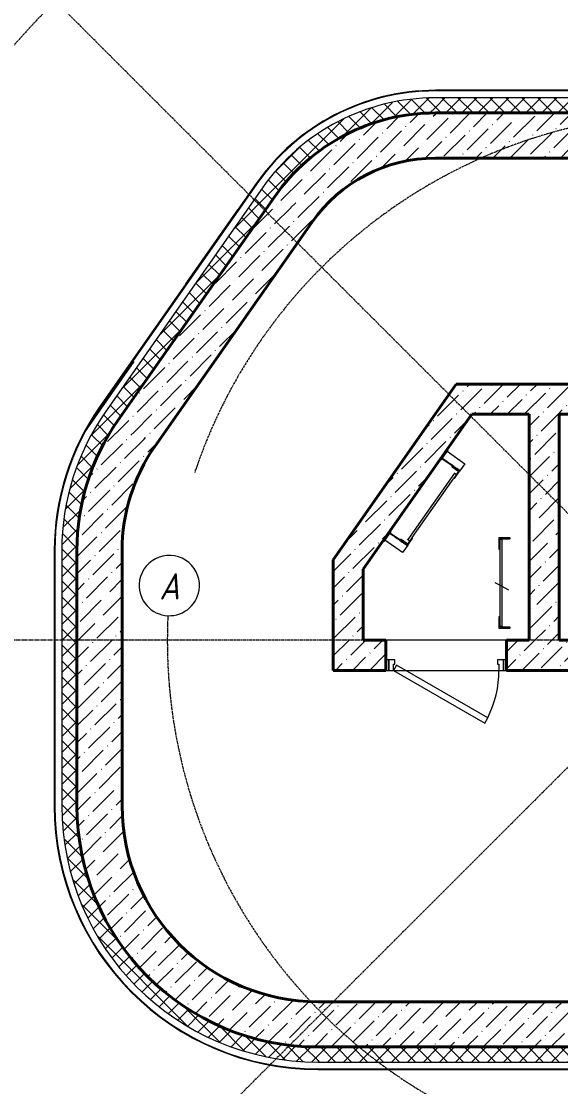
# Model space of a CAD drawing. Header units: millimetres. Extents: x 223 to 163467, y -12002 to 99672.
# Drawn here: x 82144 to 85722, y 16134 to 23206 of the extents above; entities that cross this region are included whole.
import ezdxf

# ---------------------------------------------------------------- set-up
doc = ezdxf.new("R2010")
doc.units = ezdxf.units.MM
for name, pattern in [('ADSK_Линия сетки', [21, 12, -3, 3, -3]), ('Сверху_2_', [3.96875, 2.38125, -1.5875]), ('Скрытая', [7.14375, 4.7625, -2.38125])]:
    doc.linetypes.add(name, pattern=pattern)
for name, color, linetype, lineweight in [('A-ANNO-NOTE', 7, 'Continuous', 9), ('A-AREA', 7, 'Continuous', 9), ('A-DETL-GENF', 7, 'Continuous', 9), ('A-DOOR', 7, 'Continuous', 9), ('A-DOOR-FRAM', 7, 'Continuous', 15), ('A-GENM', 7, 'Continuous', 9), ('A-WALL', 7, 'Continuous', 9), ('A-WALL-PATT', 7, 'Continuous', 18), ('I-WALL', 7, 'Continuous', 9), ('S-BEAM', 7, 'Continuous', 9), ('S-FSTN', 7, 'Continuous', 9), ('S-GRID', 7, 'Continuous', 9), ('S-GRID-IDEN', 7, 'Continuous', 9)]:
    doc.layers.add(name, color=color, linetype=linetype, lineweight=lineweight)
doc.layers.add('A-DETL', color=7, linetype='Continuous', lineweight=9, true_color=0x00a600)
doc.styles.add('GOST Common_I', font='ARIALN.TTF', dxfattribs={"height": 175})
pattern_1 = [(45, (0, 0), (42.0948, 154.348), [198.437, -39.687, 1.676, -38.011])]
pattern_2 = [(45, (85793.174, 18975.266), (-53.033, 53.033), []), (135, (85793.174, 18975.266), (-53.033, -53.033), [])]

# ---------------------------------------------------------------- blocks, each defined once
blk = doc.blocks.new('Дверь-Проем - 2200_h_х800-2164585-1 этаж')
at = {"layer": 'A-DETL-GENF', "linetype": 'Сверху_2_', "lineweight": 20}
for p, q in [((391.8, 100), (-408.2, 100)), ((-408.2, -100), (391.8, -100))]:
    blk.add_line(p, q, dxfattribs=at)
at = {"layer": 'A-DETL-GENF', "lineweight": 40}
for p, q in [((-408.2, 100), (-408.2, -100)), ((391.8, -100), (391.8, 100))]:
    blk.add_line(p, q, dxfattribs=at)
blk = doc.blocks.new('Уголок _ГОСТ 8509-93_ Балки - L 60x5-2403592-1 этаж')
at = {"layer": 'S-BEAM', "lineweight": 20}
for p, q in [((-1133.2, 789.8), (-1134.7, 787.6)), ((-1134.7, 787.6), (-1085.6, 753.2)), ((-1092.5, 764.2), (-1130, 790.4)), ((-1085.6, 753.2), (-1051.1, 802.3)), ((-1056.6, 803.3), (-1082.8, 765.9)), ((-1051.1, 802.3), (-1053.4, 803.9))]:
    blk.add_line(p, q, dxfattribs=at)
for centre, radius, start, end in [((-1131.3, 788.5), 2.3, 55, 145), ((-1054.7, 802), 2.3, 55, 145), ((-1088.5, 769.9), 7, 235, 325)]:
    blk.add_arc(centre, radius, start, end, dxfattribs=at)
blk = doc.blocks.new('Уголок _ГОСТ 8509-93_ Балки - L 60x5-2400494-1 этаж')
at = {"layer": 'S-BEAM', "lineweight": 20}
for p, q in [((-75, 16.6), (-75, -43.4)), ((69, 16.6), (-15, 16.6)), ((-75, -43.4), (69, -43.4))]:
    blk.add_line(p, q, dxfattribs=at)
at = {"layer": 'S-BEAM', "linetype": 'Скрытая', "lineweight": 20}
blk.add_line((69, 11.6), (-75, 11.6), dxfattribs=at)
blk = doc.blocks.new('ARM_пластина _опорная с 1 отв__ - ARM_пластина-2401404-1 этаж')
at = {"layer": 'S-FSTN', "lineweight": 20}
for p, q in [((-1243.7, 778.4), (-1248.6, 781.9)), ((-1197.8, 844), (-1243.7, 778.4)), ((-1202.7, 847.4), (-1197.8, 844))]:
    blk.add_line(p, q, dxfattribs=at)
blk = doc.blocks.new('Уголок _ГОСТ 8509-93_ Балки - L 60x5-2403593-1 этаж')
at = {"layer": 'S-BEAM', "lineweight": 20}
for p, q in [((-790.6, 1279.1), (-792.1, 1276.9)), ((-791.5, 1273.7), (-754.1, 1247.5)), ((-741.4, 1244.7), (-790.6, 1279.1)), ((-752.4, 1237.7), (-778.6, 1200.3)), ((-775.8, 1195.5), (-741.4, 1244.7)), ((-778, 1197.1), (-775.8, 1195.5))]:
    blk.add_line(p, q, dxfattribs=at)
for centre, radius, start, end in [((-790.2, 1275.6), 2.3, 145, 235), ((-758.1, 1241.7), 7, 325, 55), ((-776.7, 1199), 2.3, 145, 235)]:
    blk.add_arc(centre, radius, start, end, dxfattribs=at)
blk = doc.blocks.new('Уголок _ГОСТ 8509-93_ Балки - L 60x5-2401834-1 этаж')
at = {"layer": 'S-BEAM', "lineweight": 20}
for p, q in [((-75, 43.4), (-75, -16.6)), ((69, 43.4), (-75, 43.4)), ((-15, -16.6), (69, -16.6))]:
    blk.add_line(p, q, dxfattribs=at)
at = {"layer": 'S-BEAM', "linetype": 'Скрытая', "lineweight": 20}
blk.add_line((69, -11.6), (-75, -11.6), dxfattribs=at)
blk = doc.blocks.new('ARM_пластина _опорная с 1 отв__ - ARM_пластина-2401833-1 этаж')
at = {"layer": 'S-FSTN', "lineweight": 20}
for p, q in [((-819.2, 1384.6), (-865.1, 1319.1)), ((-824.1, 1388.1), (-819.2, 1384.6)), ((-865.1, 1319.1), (-870, 1322.5))]:
    blk.add_line(p, q, dxfattribs=at)
blk = doc.blocks.new('Круг _ГОСТ 2590-88_ Балки - r_ 16-2403175-1 этаж')
at = {"layer": 'S-BEAM', "lineweight": 20}
for p, q in [((270, 8), (-270, 8)), ((-242.3, -8), (242.3, -8))]:
    blk.add_line(p, q, dxfattribs=at)
at = {"layer": 'S-BEAM', "lineweight": 20, "flags": 128}
for points in [[(-270, -8), (-270, -7.7), (-270, -6.9), (-270, -5.7), (-270, -4), (-270, -2.1), (-270, 0), (-270, 2.1), (-270, 4), (-270, 5.7), (-270, 6.9), (-270, 7.7), (-270, 8)], [(270, 8), (270, 7.7), (270, 6.9), (270, 5.7), (270, 4), (270, 2.1), (270, 0), (270, -2.1), (270, -4), (270, -5.7), (270, -6.9), (270, -7.7), (270, -8)]]:
    blk.add_lwpolyline(points, dxfattribs=at)
blk = doc.blocks.new('КДП Вышка - КР_rvt-1-1 этаж')
at = {"layer": 'A-WALL-PATT', "lineweight": 20}
h = blk.add_hatch(dxfattribs=at)
h.set_pattern_fill('FP_1', color=256, style=0, pattern_type=2)
h.set_pattern_definition(pattern_1)
h.paths.add_polyline_path([(-1721.5, 2896), (-1655.8, 2979.9), (-1581.5, 3056.4), (-1499.5, 3124.5), (-1410.7, 3183.5), (-1316.2, 3232.8), (-1216.9, 3271.6), (-1114.1, 3299.7), (-1008.8, 3316.7), (-902.4, 3322.4), (-902.4, 3622.4), (-1027, 3616.4), (-1150.4, 3598.5), (-1271.6, 3568.9), (-1389.4, 3527.7), (-1502.6, 3475.5), (-1610.4, 3412.7), (-1711.6, 3339.8), (-1805.4, 3257.5), (-1890.9, 3166.7), (-1967.3, 3068), (-1903, 3023.1)], flags=0)
h = blk.add_hatch(dxfattribs=at)
h.set_pattern_fill('FP_1', color=256, style=0, pattern_type=2)
h.set_pattern_definition(pattern_1)
h.paths.add_polyline_path([(2502.8, 3322.4), (2541.4, 3322.4), (2541.4, 3622.4), (1569.5, 3622.4), (1569.5, 3322.4), (2419.7, 3322.4)], flags=0)
h.paths.add_polyline_path([(69.5, 3322.4), (69.5, 3622.4), (-902.4, 3622.4), (-902.4, 3322.4), (-573, 3322.4)], flags=0)
h = blk.add_hatch(dxfattribs=at)
h.set_pattern_fill('FP_1', color=256, style=0, pattern_type=2)
h.set_pattern_definition(pattern_1)
h.paths.add_polyline_path([(-2763.5, 1407.9), (-1721.5, 2896), (-1967.3, 3068), (-3009.2, 1580)], flags=0)
h = blk.add_hatch(dxfattribs=at)
h.set_pattern_fill('FP_1', color=256, style=0, pattern_type=2)
h.set_pattern_definition(pattern_1)
h.paths.add_polyline_path([(2419.7, 1622.4), (2543.2, 1622.4), (2403.2, 1822.4), (-764.2, 1822.4), (-904.2, 1622.4), (2299, 1622.4)], flags=0)
h = blk.add_hatch(dxfattribs=at)
h.set_pattern_fill('FP_1', color=256, style=0, pattern_type=2)
h.set_pattern_definition(pattern_1)
h.paths.add_polyline_path([(-2980.5, 719.6), (-2974.3, 841.6), (-2955.7, 962.3), (-2925, 1080.4), (-2882.4, 1194.9), (-2828.4, 1304.4), (-2763.5, 1407.9), (-3009.2, 1580), (-3079.5, 1469.6), (-3140, 1353.5), (-3190, 1232.6), (-3229.4, 1107.8), (-3257.7, 980.1), (-3274.8, 850.3), (-3280.5, 719.6), (-3233.1, 719.6)], flags=0)
h = blk.add_hatch(dxfattribs=at)
h.set_pattern_fill('FP_1', color=256, style=0, pattern_type=2)
h.set_pattern_definition(pattern_1)
h.paths.add_polyline_path([(-1580.5, 307.8), (-660.1, 1622.4), (-904.2, 1622.4), (-1580.5, 656.5)], flags=0)
h = blk.add_hatch(dxfattribs=at)
h.set_pattern_fill('FP_1', color=256, style=0, pattern_type=2)
h.set_pattern_definition(pattern_1)
h.paths.add_polyline_path([(-80.5, 122.4), (-80.5, 1622.4), (-280.5, 1622.4), (-280.5, 122.4)], flags=0)
h = blk.add_hatch(dxfattribs=at)
h.set_pattern_fill('FP_1', color=256, style=0, pattern_type=2)
h.set_pattern_definition(pattern_1)
h.paths.add_polyline_path([(-3233.1, -977.6), (-2980.5, -977.6), (-2980.5, 719.6), (-3280.5, 719.6), (-3280.5, -977.6)], flags=0)
h = blk.add_hatch(dxfattribs=at)
h.set_pattern_fill('FP_1', color=256, style=0, pattern_type=2)
h.set_pattern_definition(pattern_1)
h.paths.add_polyline_path([(-1580.5, 122.4), (-1380.5, 122.4), (-1380.5, 593.5), (-1580.5, 307.8)], flags=0)
h = blk.add_hatch(dxfattribs=at)
h.set_pattern_fill('FP_1', color=256, style=0, pattern_type=2)
h.set_pattern_definition(pattern_1)
h.paths.add_polyline_path([(3219.5, -77.6), (3219.5, 122.4), (1569.5, 122.4), (1569.5, -77.6), (2752.2, -77.6)], flags=0)
h.paths.add_polyline_path([(69.5, -77.6), (69.5, 122.4), (-430.5, 122.4), (-430.5, -77.6)], flags=0)
h.paths.add_polyline_path([(-1230.5, -77.6), (-1230.5, 122.4), (-1580.5, 122.4), (-1580.5, -77.6)], flags=0)
h = blk.add_hatch(dxfattribs=at)
h.set_pattern_fill('FP_1', color=256, style=0, pattern_type=2)
h.set_pattern_definition(pattern_1)
h.paths.add_polyline_path([(-1680.5, -2577.6), (-1680.5, -2277.6), (-1807.9, -2271.3), (-1934.1, -2252.6), (-2057.9, -2221.6), (-2178, -2178.7), (-2293.3, -2124.1), (-2402.7, -2058.5), (-2505.2, -1982.5), (-2599.7, -1896.8), (-2685.4, -1802.3), (-2761.4, -1699.9), (-2827, -1590.4), (-2881.5, -1475.1), (-2924.5, -1355), (-2955.5, -1231.2), (-2974.2, -1105), (-2980.5, -977.6), (-3280.5, -977.6), (-3274.4, -1117.1), (-3256.2, -1255.4), (-3226, -1391.7), (-3184, -1524.8), (-3130.6, -1653.8), (-3066.1, -1777.6), (-2991.1, -1895.3), (-2906.2, -2006.1), (-2811.9, -2109), (-2709, -2203.3), (-2598.2, -2288.3), (-2480.5, -2363.3), (-2356.7, -2427.7), (-2227.7, -2481.1), (-2094.6, -2523.1), (-1958.3, -2553.3), (-1820, -2571.5)], flags=0)
h = blk.add_hatch(dxfattribs=at)
h.set_pattern_fill('FP_1', color=256, style=0, pattern_type=2)
h.set_pattern_definition(pattern_1)
h.paths.add_polyline_path([(4919.5, -2577.6), (4919.5, -2277.6), (-1680.5, -2277.6), (-1680.5, -2577.6), (4747.3, -2577.6)], flags=0)
at = {"layer": 'I-WALL', "lineweight": 40}
for p, q in [((69.5, 3622.4), (-902.4, 3622.4)), ((-902.4, 3322.4), (69.5, 3322.4)), ((-1967.3, 3068), (-3009.2, 1580)), ((-2763.5, 1407.9), (-1721.5, 2896)), ((-764.2, 1822.4), (-904.2, 1622.4)), ((2403.2, 1822.4), (-764.2, 1822.4)), ((-904.2, 1622.4), (-1580.5, 656.5)), ((-1380.5, 593.5), (-660.1, 1622.4)), ((-660.1, 1622.4), (-280.5, 1622.4)), ((-280.5, 1622.4), (-280.5, 122.4)), ((-80.5, 1622.4), (1719.5, 1622.4)), ((-80.5, 122.4), (-80.5, 1622.4)), ((-3280.5, 719.6), (-3280.5, -977.6)), ((-2980.5, -977.6), (-2980.5, 719.6)), ((-1580.5, 656.5), (-1580.5, 307.8)), ((-1380.5, 122.4), (-1380.5, 593.5)), ((-1580.5, 307.8), (-1580.5, 122.4)), ((-1580.5, 122.4), (-1580.5, -77.6)), ((-1230.5, 122.4), (-1380.5, 122.4)), ((-280.5, 122.4), (-430.5, 122.4)), ((69.5, 122.4), (-80.5, 122.4)), ((-1580.5, -77.6), (-1230.5, -77.6)), ((-430.5, -77.6), (69.5, -77.6)), ((4619.5, -2277.6), (-1680.5, -2277.6)), ((-1680.5, -2577.6), (4919.5, -2577.6))]:
    blk.add_line(p, q, dxfattribs=at)
for centre, radius, start, end in [((-902.4, 2322.4), 1300, 90, 145), ((-902.4, 2322.4), 1000, 90, 145), ((-1780.5, 719.6), 1500, 145, 180), ((-1780.5, 719.6), 1200, 145, 180), ((-1680.5, -977.6), 1600, 180, 270), ((-1680.5, -977.6), 1300, 180, 270)]:
    blk.add_arc(centre, radius, start, end, dxfattribs=at)
at = {"lineweight": 20}
for name, p in [('ARM_пластина _опорная с 1 отв__ - ARM_пластина-2401833-1 этаж', (0, 0)), ('Уголок _ГОСТ 8509-93_ Балки - L 60x5-2403593-1 этаж', (0, 0)), ('ARM_пластина _опорная с 1 отв__ - ARM_пластина-2401404-1 этаж', (0, 0)), ('Уголок _ГОСТ 8509-93_ Балки - L 60x5-2403592-1 этаж', (0, 0)), ('Дверь-Проем - 2200_h_х800-2164585-1 этаж', (-822.3, 22.4))]:
    blk.add_blockref(name, p, dxfattribs=at)
at = {"lineweight": 20, "extrusion": (0, 0, -1)}
for name, p, rotation in [('Уголок _ГОСТ 8509-93_ Балки - L 60x5-2401834-1 этаж', (793.3, 1301.3), 34.99999999999983), ('Уголок _ГОСТ 8509-93_ Балки - L 60x5-2400494-1 этаж', (1156.5, 782.6), 34.99999999999995)]:
    blk.add_blockref(name, p, dxfattribs=dict(at, rotation=rotation))
at = {"lineweight": 20, "rotation": 55.00000000000012}
blk.add_blockref('Круг _ГОСТ 2590-88_ Балки - r_ 16-2403175-1 этаж', (-924.1, 1006.4), dxfattribs=at)
blk = doc.blocks.new('уголок поручень2 - уголок поручень2-1084613-1 этаж')
at = {"layer": 'A-GENM', "lineweight": 18}
for p, q in [((-480.5, 802.4), (-480.5, 727.4)), ((-405.5, 802.4), (-480.5, 802.4)), ((-465.5, 796.4), (-408.5, 796.4)), ((-405.5, 799.4), (-405.5, 802.4)), ((-480.5, 727.4), (-477.5, 727.4))]:
    blk.add_line(p, q, dxfattribs=at)
for centre, radius, start, end in [((-465.5, 787.4), 9, 90, 144.64466), ((-408.5, 799.4), 3, 270, 360), ((-477.5, 730.4), 3, 270, 0)]:
    blk.add_arc(centre, radius, start, end, dxfattribs=at)
blk = doc.blocks.new('уголок поручень2 - уголок поручень2-1098904-1 этаж')
at = {"layer": 'A-GENM', "lineweight": 18}
for p, q in [((-480.5, 277.4), (-480.5, 202.4)), ((-477.5, 277.4), (-480.5, 277.4)), ((-480.5, 202.4), (-405.5, 202.4)), ((-408.5, 208.4), (-465.5, 208.4)), ((-405.5, 202.4), (-405.5, 205.4))]:
    blk.add_line(p, q, dxfattribs=at)
for centre, radius, start, end in [((-477.5, 274.4), 3, 0, 90), ((-465.5, 217.4), 9, 215.35534, 270), ((-408.5, 205.4), 3, 0, 90)]:
    blk.add_arc(centre, radius, start, end, dxfattribs=at)
blk = doc.blocks.new('вл_стержень2 - вл_стержень2-1085751-1 этаж')
at = {"layer": 'A-GENM'}
for p, q in [((-474.5, 792.4), (-474.5, 212.4)), ((-474.5, 792.4), (-466.5, 792.4)), ((-466.5, 792.4), (-458.5, 792.4)), ((-458.5, 212.4), (-458.5, 792.4)), ((-466.5, 212.4), (-474.5, 212.4)), ((-458.5, 212.4), (-466.5, 212.4))]:
    blk.add_line(p, q, dxfattribs=at)
blk = doc.blocks.new('1709 КДП Вышка Наруж_ лестница_rvt-1-1 этаж')
at = {"lineweight": 9}
for name in ['уголок поручень2 - уголок поручень2-1084613-1 этаж', 'вл_стержень2 - вл_стержень2-1085751-1 этаж', 'уголок поручень2 - уголок поручень2-1098904-1 этаж']:
    blk.add_blockref(name, (0, 0), dxfattribs=at)
blk = doc.blocks.new('AC_Дверь_Однопольная_Стальная_ГОСТ31173-2003 - ДГВ КЛН 2070-760 М2-789730-1 этаж')
at = {"layer": 'A-DOOR', "lineweight": 15}
for p, q in [((-256.2, 450), (-276.2, 415.4)), ((350, 100), (-256.2, 450)), ((-276.2, 415.4), (330, 65.4)), ((330, 65.4), (350, 100))]:
    blk.add_line(p, q, dxfattribs=at)
at = {"layer": 'A-DOOR', "lineweight": 18}
for p, q in [((-380, 100), (-400, 100)), ((-400, 100), (-400, 30)), ((-380, 30), (-380, 100)), ((400, 100), (380, 100)), ((380, 100), (380, 30)), ((400, 30), (400, 100)), ((-400, 30), (-380, 30)), ((380, 30), (400, 30))]:
    blk.add_line(p, q, dxfattribs=at)
at = {"layer": 'A-DOOR'}
blk.add_arc((350, 100), 700, 153.28341, 180, dxfattribs=at)
at = {"layer": 'A-DOOR-FRAM'}
for p, q in [((-350, 100), (-380, 100)), ((-380, 100), (-380, 30)), ((-350, 60), (-350, 100)), ((380, 100), (350, 100)), ((350, 100), (350, 60)), ((380, 30), (380, 100)), ((-380, 30), (-340, 30)), ((-340, 60), (-350, 60)), ((-340, 30), (-340, 60)), ((350, 60), (340, 60)), ((340, 60), (340, 30)), ((340, 30), (380, 30))]:
    blk.add_line(p, q, dxfattribs=at)
blk = doc.blocks.new('Ось сетки - D8-489723-1 этаж')
at = {"layer": 'S-GRID-IDEN'}
for start, end in [(360, 180), (180, 360)]:
    blk.add_arc((0, 0), 4, start, end, dxfattribs=at)
blk = doc.blocks.new('оси')
at = {"layer": 'S-GRID', "linetype": 'ADSK_Линия сетки'}
for q in [(80374.1, 25336.2), (77921.9, 19097.7), (80436.2, 12921.1)]:
    blk.add_line((86612.7, 19097.7), q, dxfattribs=at)
for radius, start, end in [(6000, 192.09621, 182.95219), (3500, 177.33151, 161.43745)]:
    blk.add_arc((86612.7, 19097.7), radius, start, end, dxfattribs=at)
at = {"layer": 'S-GRID-IDEN', "xscale": 49.99999999999998, "yscale": 49.99999999999998, "zscale": 49.99999999999998, "rotation": 357.3315052165576}
blk.add_blockref('Ось сетки - D8-489723-1 этаж', (83125.8, 19460.4), dxfattribs=at)
at = {"layer": 'S-GRID-IDEN', "insert": (83059.4, 19542.9), "char_height": 175, "width": 180.38, "attachment_point": 1, "style": 'GOST Common_I'}
blk.add_mtext('\\fGOST Common|b0|i1|c204|p34|;\\W.9;А', dxfattribs=at)

msp = doc.modelspace()

# ---------------------------------------------------------------- hatches: boundary and pattern name
at = {"layer": 'A-WALL-PATT', "lineweight": 15}
h = msp.add_hatch(dxfattribs=at)
h.set_pattern_fill('FP_12', color=256, style=0, pattern_type=2)
h.set_pattern_definition(pattern_2)
h.paths.add_polyline_path([(83825.9, 22043.3), (83902.3, 22141.9), (83987.7, 22232.8), (84081.5, 22315), (84182.8, 22387.9), (84290.5, 22450.8), (84403.8, 22503), (84521.6, 22544.1), (84642.8, 22573.8), (84766.2, 22591.7), (84890.8, 22597.7), (84890.8, 22697.7), (84768.8, 22692.3), (84647.7, 22676.4), (84528.5, 22650), (84412, 22613.2), (84299.1, 22566.5), (84190.8, 22510.1), (84087.8, 22444.5), (83990.9, 22370.1), (83900.9, 22287.6), (83818.3, 22197.6), (83744, 22100.7)], flags=0)
h = msp.add_hatch(dxfattribs=at)
h.set_pattern_fill('FP_12', color=256, style=0, pattern_type=2)
h.set_pattern_definition(pattern_2)
h.paths.add_polyline_path([(88334.5, 22597.7), (88334.5, 22697.7), (87362.7, 22697.7), (87362.7, 22597.7), (87880.3, 22597.7)], flags=0)
h.paths.add_polyline_path([(85862.7, 22597.7), (85862.7, 22697.7), (84890.8, 22697.7), (84890.8, 22597.7), (85220.2, 22597.7)], flags=0)
h = msp.add_hatch(dxfattribs=at)
h.set_pattern_fill('FP_12', color=256, style=0, pattern_type=2)
h.set_pattern_definition(pattern_2)
h.paths.add_polyline_path([(82783.9, 20555.2), (83825.9, 22043.3), (83744, 22100.7), (82702, 20612.6)], flags=0)
h = msp.add_hatch(dxfattribs=at)
h.set_pattern_fill('FP_12', color=256, style=0, pattern_type=2)
h.set_pattern_definition(pattern_2)
h.paths.add_polyline_path([(82512.7, 19694.9), (82518.4, 19825.6), (82535.5, 19955.3), (82563.8, 20083.1), (82603.1, 20207.9), (82653.2, 20328.8), (82713.6, 20444.9), (82783.9, 20555.2), (82702, 20612.6), (82627, 20494.9), (82560.1, 20365), (82509.2, 20242.1), (82467.2, 20109), (82437, 19972.7), (82418.8, 19834.3), (82412.7, 19694.9)], flags=0)
h = msp.add_hatch(dxfattribs=at)
h.set_pattern_fill('FP_12', color=256, style=0, pattern_type=2)
h.set_pattern_definition(pattern_2)
h.paths.add_polyline_path([(82512.7, 17997.7), (82512.7, 19694.9), (82412.7, 19694.9), (82412.7, 17997.7)], flags=0)
h = msp.add_hatch(dxfattribs=at)
h.set_pattern_fill('FP_12', color=256, style=0, pattern_type=2)
h.set_pattern_definition(pattern_2)
h.paths.add_polyline_path([(84112.7, 16297.7), (84112.7, 16397.7), (83973.2, 16403.7), (83834.8, 16422), (83698.6, 16452.2), (83565.4, 16494.1), (83436.5, 16547.6), (83312.7, 16612), (83194.9, 16687), (83084.2, 16772), (82981.3, 16866.3), (82887, 16969.2), (82802, 17079.9), (82727, 17197.7), (82662.6, 17321.5), (82609.2, 17450.4), (82567.2, 17583.5), (82537, 17719.8), (82518.8, 17858.2), (82512.7, 17997.7), (82412.7, 17997.7), (82418.5, 17857.3), (82435.9, 17717.8), (82464.7, 17580.3), (82504.8, 17445.7), (82555.9, 17314.8), (82617.6, 17188.5), (82689.5, 17067.8), (82771.1, 16953.5), (82861.9, 16846.3), (82961.3, 16746.9), (83068.5, 16656.1), (83182.9, 16574.5), (83303.6, 16502.6), (83429.8, 16440.8), (83560.7, 16389.8), (83695.3, 16349.7), (83832.9, 16320.8), (83972.3, 16303.5)], flags=0)
h = msp.add_hatch(dxfattribs=at)
h.set_pattern_fill('FP_12', color=256, style=0, pattern_type=2)
h.set_pattern_definition(pattern_2)
h.paths.add_polyline_path([(90857.7, 16297.7), (90857.7, 16397.7), (84112.7, 16397.7), (84112.7, 16297.7), (90540.5, 16297.7)], flags=0)

# ---------------------------------------------------------------- linework, layer by layer
at = {"layer": 'A-ANNO-NOTE', "lineweight": 15}
for q in [(85287.4, 19479.6), (85375.1, 19431.5)]:
    msp.add_line((85331.2, 19455.6), q, dxfattribs=at)
at = {"layer": 'A-AREA', "lineweight": 15}
for centre, radius, start, end in [((84890.8, 21297.7), 1000, 98.65794, 103.04377), ((84890.8, 21297.7), 1000, 90, 96.51784), ((84890.8, 21297.7), 1000, 112.26307, 116.14067), ((84890.8, 21297.7), 1000, 105.58423, 109.58204), ((84890.8, 21297.7), 1000, 118.85933, 122.73693), ((84890.8, 21297.7), 1000, 125.41796, 129.41577), ((84890.8, 21297.7), 1000, 131.95623, 136.34206), ((84890.8, 21297.7), 1000, 138.48216, 145), ((84112.7, 17997.7), 1300, 180, 186.0571), ((84112.7, 17997.7), 1300, 188.03619, 192.12569), ((84112.7, 17997.7), 1300, 194.46508, 198.21323), ((84112.7, 17997.7), 1300, 200.66426, 204.33574), ((84112.7, 17997.7), 1300, 206.78677, 210.53492), ((84112.7, 17997.7), 1300, 212.87431, 216.96381), ((84112.7, 17997.7), 1300, 218.9429, 231.0571), ((84112.7, 17997.7), 1300, 233.03619, 237.12569), ((84112.7, 17997.7), 1300, 239.46508, 243.21323), ((84112.7, 17997.7), 1300, 245.66426, 249.33574), ((84112.7, 17997.7), 1300, 251.78677, 255.53492), ((84112.7, 17997.7), 1300, 257.87431, 261.96381), ((84112.7, 17997.7), 1300, 263.9429, 270)]:
    msp.add_arc(centre, radius, start, end, dxfattribs=at)
at = {"layer": 'A-DETL', "color": 7, "lineweight": 15}
for p, q in [((85017.5, 22747.7), (85617.5, 22747.7)), ((83235.8, 21462.1), (83580, 21953.6)), ((82549, 20456.5), (82893.1, 20948)), ((82366.7, 18099), (82366.7, 18699))]:
    msp.add_line(p, q, dxfattribs=at)
at = {"layer": 'A-WALL', "lineweight": 15}
for p, q in [((85862.7, 22743.7), (84890.8, 22743.7)), ((85862.7, 22697.7), (84890.8, 22697.7)), ((83706.3, 22127), (82664.3, 20639)), ((83744, 22100.7), (82702, 20612.6)), ((82366.7, 19694.9), (82366.7, 17997.7)), ((82412.7, 19694.9), (82412.7, 17997.7)), ((84112.7, 16297.7), (90857.7, 16297.7)), ((84112.7, 16251.7), (90857.7, 16251.7))]:
    msp.add_line(p, q, dxfattribs=at)
for centre, radius, start, end in [((84890.8, 21297.7), 1446, 90, 145), ((84890.8, 21297.7), 1400, 90, 145), ((84012.7, 19694.9), 1646, 145, 180), ((84012.7, 19694.9), 1600, 145, 180), ((84112.7, 17997.7), 1746, 180, 270), ((84112.7, 17997.7), 1700, 180, 270)]:
    msp.add_arc(centre, radius, start, end, dxfattribs=at)
at = {"layer": 'I-WALL', "lineweight": 15}
for p, q in [((85862.7, 22747.7), (84890.8, 22747.7)), ((84890.8, 22597.7), (85862.7, 22597.7)), ((83703, 22129.3), (82661.1, 20641.3)), ((82783.9, 20555.2), (83825.9, 22043.3)), ((82362.7, 19694.9), (82362.7, 17997.7)), ((82512.7, 17997.7), (82512.7, 19694.9)), ((90857.7, 16397.7), (84112.7, 16397.7)), ((84112.7, 16247.7), (90857.7, 16247.7))]:
    msp.add_line(p, q, dxfattribs=at)
for centre, radius, start, end in [((84890.8, 21297.7), 1450, 90, 145), ((84890.8, 21297.7), 1300, 90, 145), ((84012.7, 19694.9), 1650, 145, 180), ((84012.7, 19694.9), 1500, 145, 180), ((84112.7, 17997.7), 1750, 180, 270), ((84112.7, 17997.7), 1600, 180, 270)]:
    msp.add_arc(centre, radius, start, end, dxfattribs=at)

# ---------------------------------------------------------------- block references
at = {"lineweight": 15}
for name in ['КДП Вышка - КР_rvt-1-1 этаж', '1709 КДП Вышка Наруж_ лестница_rvt-1-1 этаж']:
    msp.add_blockref(name, (85793.2, 18975.3), dxfattribs=at)
at = {"layer": 'A-DOOR', "lineweight": 15, "rotation": 180}
msp.add_blockref('AC_Дверь_Однопольная_Стальная_ГОСТ31173-2003 - ДГВ КЛН 2070-760 М2-789730-1 этаж', (84962.7, 18997.7), dxfattribs=at)

# ---------------------------------------------------------------- next in the draw order: block references
at = {"lineweight": 15}
msp.add_blockref('оси', (0, 0), dxfattribs=at)

doc.saveas('drawing.dxf')
